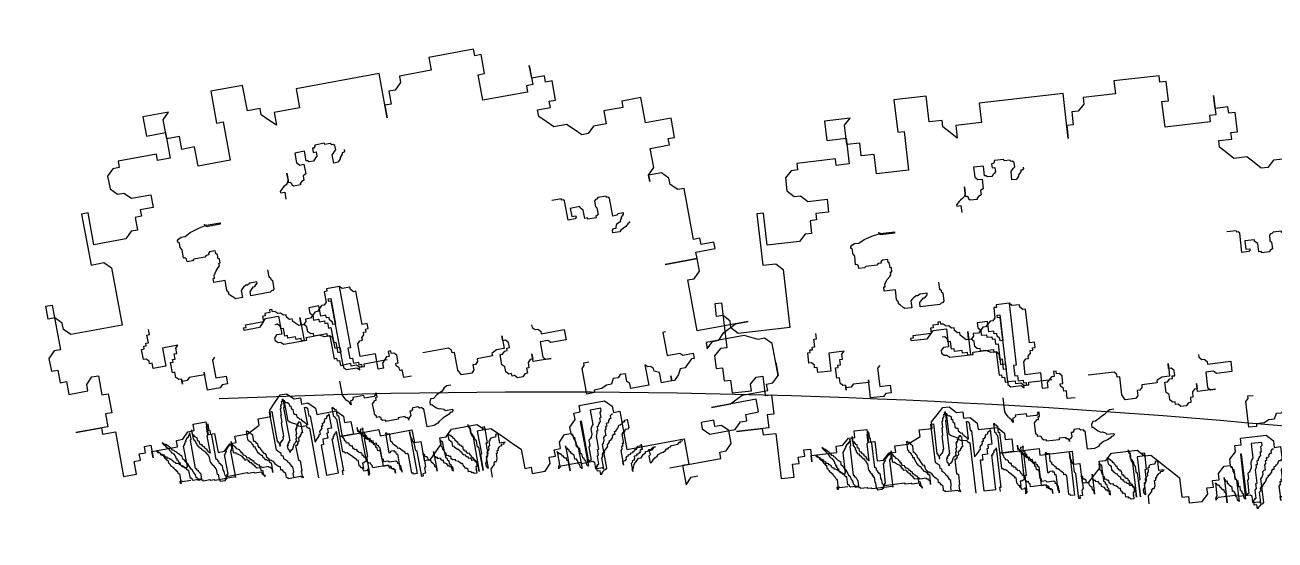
# Model space of a CAD drawing. Extents: x 343299501 to 344531018, y 671200678 to 672446893.
# Drawn here: x 344099536 to 344100964, y 672006897 to 672007485 of the extents above; entities that cross this region are included whole.
import ezdxf

# ---------------------------------------------------------------- set-up
doc = ezdxf.new("R2010")
doc.units = 0
doc.header["$LTSCALE"] = 10
doc.header["$MEASUREMENT"] = 0
doc.linetypes.add('CONTINOUS', pattern=[0])
doc.layers.add('PUB_DIM', color=3, linetype='Continuous')
doc.layers.add('TX-图例', color=7, linetype='Continuous')

# ---------------------------------------------------------------- blocks, each defined once
blk = doc.blocks.new('009')
at = {"layer": 'PUB_DIM', "color": 251}
for points in [[(593654.86, 317759.18), (593615.52, 317762.88), (593615.99, 317767.8), (593611.07, 317768.26), (593606.62, 317773.64), (593607.54, 317783.47), (593612.92, 317787.93), (593617.84, 317787.46), (593618.3, 317792.38), (593628.14, 317791.45), (593627.68, 317786.54), (593622.29, 317782.08), (593602.62, 317783.94), (593598.17, 317789.32), (593593.25, 317789.78), (593593.71, 317794.7), (593583.88, 317795.62), (593584.81, 317805.45), (593619.23, 317802.21), (593604.48, 317803.6), (593595.1, 317809.44), (593575.43, 317811.3), (593575.9, 317816.21), (593570.98, 317816.68), (593566.53, 317822.05), (593567.45, 317831.89), (593566.53, 317822.05), (593568.84, 317846.63), (593574.22, 317851.08), (593579.14, 317850.62), (593589.44, 317854.61), (593618.94, 317851.83), (593618.48, 317846.91), (593614.03, 317852.29), (593609.11, 317852.76), (593604.66, 317858.13), (593595.28, 317863.98), (593585.45, 317864.9), (593624.79, 317861.2), (593628.5, 317900.52), (593623.58, 317900.98), (593619.12, 317906.36), (593620.05, 317916.19), (593644.64, 317913.88), (593620.05, 317916.19), (593620.51, 317921.11), (593605.76, 317922.5), (593606.22, 317927.42), (593616.06, 317926.49), (593616.52, 317931.4), (593621.44, 317930.94), (593625.15, 317970.27), (593630.06, 317969.8), (593635.44, 317974.25), (593635.91, 317979.17), (593641.29, 317983.62), (593651.12, 317982.7), (593650.66, 317977.78), (593651.12, 317982.7), (593646.67, 317988.07), (593648.06, 318002.82), (593633.31, 318004.21), (593633.77, 318009.13), (593628.85, 318009.59), (593630.24, 318024.34), (593649.91, 318022.48), (593651.77, 318042.15), (593666.52, 318040.75), (593666.06, 318035.84), (593680.81, 318034.45), (593679.88, 318024.62), (593689.72, 318023.69), (593694.17, 318018.31), (593699.09, 318017.85), (593704.47, 318022.3), (593709.85, 318026.75), (593719.69, 318025.83), (593725.07, 318030.28), (593730.45, 318034.73), (593730.91, 318039.64), (593721.08, 318040.57), (593721.54, 318045.49), (593716.62, 318045.95), (593718.01, 318060.7), (593722.93, 318060.23), (593723.39, 318065.15), (593733.23, 318064.22), (593734.16, 318074.05), (593732.77, 318059.31), (593737.68, 318058.84), (593737.22, 318053.93), (593771.64, 318050.68), (593773.5, 318070.35), (593768.58, 318070.81), (593769.97, 318085.56), (593774.89, 318085.09), (593775.35, 318090.01), (593809.77, 318086.76), (593808.85, 318076.93), (593833.43, 318074.62), (593832.97, 318069.7), (593837.43, 318064.32), (593842.34, 318063.86), (593841.42, 318054.03), (593846.34, 318053.56), (593845.41, 318043.73), (593848.65, 318078.14), (593912.58, 318072.12), (593911.19, 318057.37), (593930.86, 318055.51), (593929.94, 318045.68), (593935.32, 318050.14), (593940.7, 318054.59), (593941.16, 318059.5), (593951, 318058.58), (593952.85, 318078.24), (593977.44, 318075.92), (593975.12, 318051.34), (593970.2, 318051.81), (593967.42, 318022.31), (593992.01, 318020), (593993.4, 318034.74), (594003.24, 318033.82), (594004.16, 318043.65), (594014, 318042.72), (594015.39, 318057.47), (594010.94, 318062.85), (594030.61, 318060.99), (594029.22, 318046.25), (594014.46, 318047.64), (594012.61, 318027.97), (594022.44, 318027.05), (594022.91, 318031.96), (594052.41, 318029.18), (594051.95, 318024.27), (594056.87, 318023.8), (594061.32, 318018.42), (594060.4, 318008.59), (594055.02, 318004.14), (594050.1, 318004.6), (594044.72, 318000.15), (594029.96, 318001.54), (594029.04, 317991.71), (594038.87, 317990.78), (594038.41, 317985.87), (594043.33, 317985.4), (594042.4, 317975.57), (594047.32, 317975.11), (594051.77, 317969.73), (594076.36, 317967.41), (594078.68, 317991.99), (594083.59, 317991.53), (594079.89, 317952.2), (594070.05, 317953.13), (594064.67, 317948.68), (594060.5, 317904.44), (594099.84, 317900.73), (594105.23, 317905.18), (594105.69, 317910.1), (594111.07, 317914.55), (594115.99, 317914.09), (594116.91, 317923.92), (594112, 317924.38), (594108.75, 317889.97), (594113.67, 317889.51), (594118.13, 317884.13), (594117.2, 317874.3), (594112.28, 317874.76), (594111.35, 317864.93), (594106.44, 317865.4), (594105.51, 317855.56), (594090.76, 317856.95), (594091.22, 317861.87), (594086.77, 317867.25), (594081.85, 317867.71), (594080.46, 317852.97), (594075.54, 317853.43), (594074.15, 317838.68), (594079.07, 317838.22), (594078.14, 317828.39), (594102.73, 317826.07), (594083.06, 317827.92), (594082.6, 317823.01), (594072.76, 317823.94), (594069.52, 317789.53), (594059.68, 317790.45), (594060.61, 317800.29), (594055.69, 317800.75), (594056.16, 317805.66), (594051.24, 317806.13), (594051.7, 317811.04), (594046.78, 317811.51), (594045.86, 317801.68), (594046.32, 317806.59), (594026.65, 317808.44), (594027.11, 317813.36), (594022.19, 317813.82), (594017.74, 317819.2), (594012.82, 317819.67), (594013.29, 317824.58), (594003.45, 317825.51), (594002.52, 317815.68), (593997.61, 317816.14), (593996.22, 317801.39), (593991.3, 317801.86), (593986.85, 317807.24), (593981.93, 317807.7), (593982.39, 317812.62), (593972.55, 317813.54), (593963.18, 317819.39), (593963.65, 317824.3), (593953.81, 317825.23), (593954.27, 317830.14), (593949.82, 317835.52), (593945.37, 317840.9), (593940.45, 317841.36), (593935.07, 317836.91), (593930.15, 317837.38), (593929.69, 317832.46), (593924.77, 317832.92), (593919.39, 317828.47), (593918.92, 317823.56), (593904.17, 317824.95), (593898.79, 317820.49), (593898.33, 317815.58), (593893.41, 317816.04), (593892.48, 317806.21), (593902.32, 317805.29), (593872.81, 317808.07), (593872.35, 317803.15), (593847.76, 317805.47), (593846.83, 317795.64), (593841.92, 317796.1), (593840.53, 317781.35), (593835.61, 317781.82), (593831.15, 317787.2), (593826.7, 317792.57), (593827.16, 317797.49), (593822.24, 317797.95), (593817.79, 317803.33), (593798.12, 317805.19), (593792.74, 317800.73), (593787.82, 317801.2), (593782.44, 317796.75), (593777.06, 317792.29), (593771.68, 317787.84), (593766.3, 317783.39), (593764.91, 317768.64), (593759.99, 317769.11), (593759.53, 317764.19), (593749.69, 317765.12), (593745.24, 317770.5), (593745.7, 317775.41), (593740.78, 317775.88), (593741.24, 317780.79), (593736.33, 317781.25), (593736.79, 317786.17), (593732.34, 317791.55), (593727.42, 317792.01), (593727.88, 317796.93), (593723.43, 317802.31), (593723.89, 317807.22), (593718.97, 317807.69), (593719.44, 317812.6), (593699.77, 317814.46), (593694.39, 317810), (593693.92, 317805.09), (593689, 317805.55), (593686.22, 317776.06), (593641.97, 317780.23), (593640.11, 317760.57), (593645.03, 317760.1), (593643.64, 317745.36), (593639.19, 317750.74), (593634.27, 317751.2)], [(593880.14, 318022.64), (593880.04, 318021.57), (593881, 318020.4), (593882.07, 318020.3), (593881.97, 318019.23), (593882.94, 318018.06), (593883.91, 318016.89), (593883.81, 318015.82), (593884.78, 318014.65), (593885.75, 318013.48), (593888.95, 318013.18), (593889.56, 318019.59), (593888.59, 318020.76), (593887.62, 318021.93), (593886.65, 318023.1), (593886.95, 318026.31), (593888.13, 318027.28), (593889.19, 318027.18), (593890.36, 318028.14), (593894.64, 318027.74), (593894.74, 318028.81), (593902.23, 318028.1), (593902.13, 318027.04), (593903.1, 318025.87), (593904.17, 318025.77), (593903.86, 318022.56), (593901.72, 318022.76), (593901.42, 318019.55), (593902.39, 318018.38), (593903.36, 318017.22), (593904.33, 318016.05), (593907.54, 318015.74), (593908.7, 318016.71), (593909.77, 318016.61), (593910.48, 318024.09), (593917.96, 318023.39), (593917.26, 318015.91), (593916.09, 318014.94), (593914.92, 318013.97), (593911.71, 318014.27), (593911.01, 318006.79), (593913.04, 318005.52), (593912.74, 318002.31), (593914.78, 318001.04), (593915.75, 317999.87), (593915.65, 317998.8), (593920.99, 317998.3), (593922.16, 317999.27), (593922.27, 318000.34), (593923.43, 318001.3), (593924.5, 318001.2), (593925.21, 318008.69), (593924.71, 318003.34), (593925.57, 318001.1), (593926.54, 317999.93), (593928.58, 317998.66), (593929.55, 317997.49), (593931.49, 317995.15), (593931.39, 317994.08), (593928.18, 317994.39), (593927.67, 317989.04)], [(593946.46, 317936.59), (593945.96, 317931.25), (593944.79, 317930.28), (593944.69, 317929.21), (593943.52, 317928.24), (593942.92, 317921.83), (593943.88, 317920.66), (593944.95, 317920.56), (593945.92, 317919.39), (593960.89, 317917.98), (593961.19, 317921.18), (593960.22, 317922.35), (593959.26, 317923.52), (593958.29, 317924.69), (593957.22, 317924.79), (593956.25, 317925.96), (593955.28, 317927.13), (593955.38, 317928.2), (593960.73, 317927.7), (593962.77, 317926.43), (593963.84, 317926.33), (593965.87, 317925.06), (593966.84, 317923.89), (593967.81, 317922.72), (593967.31, 317917.37), (593972.65, 317916.87), (593973.82, 317917.84), (593976.16, 317919.77), (593977.33, 317920.74), (593977.43, 317921.81), (593978.71, 317923.85), (593979.41, 317931.33), (593987.96, 317930.52), (593988.27, 317933.73), (593987.2, 317933.83), (593987.4, 317935.97), (593985.56, 317939.38), (593983.62, 317941.72), (593982.66, 317942.89), (593982.86, 317945.02), (593981.79, 317945.12), (593982.09, 317948.33), (593983.16, 317948.23), (593983.46, 317951.44), (593984.63, 317952.4), (593984.83, 317954.54), (593989.11, 317954.14), (593990.08, 317952.97), (593989.98, 317951.9), (593992.12, 317951.7), (593993.09, 317950.53), (594001.64, 317949.72), (594002.61, 317948.55), (594006.89, 317948.15), (594007.09, 317950.29), (594008.26, 317951.26), (594009.33, 317951.15), (594009.93, 317957.57), (594011.2, 317959.6), (594011.5, 317962.81), (594012.67, 317963.78), (594012.78, 317964.85), (594011.81, 317966.02), (594009.77, 317967.29), (594006.56, 317967.59), (594002.48, 317970.13), (593995.2, 317972.97), (593989.96, 317974.55), (593979.26, 317975.55), (593979.16, 317974.49), (593989.85, 317973.48), (593989.96, 317974.55), (593991.03, 317974.45), (593991.13, 317975.51)], [(593668.95, 317948.86), (593668.86, 317947.8), (593669.91, 317947.7), (593670.86, 317946.55), (593671.82, 317945.4), (593673.83, 317944.15), (593675.84, 317942.89), (593676.79, 317941.74), (593682.06, 317941.25), (593682.26, 317943.35), (593681.3, 317944.5), (593679.2, 317944.7), (593679.29, 317945.76), (593678.44, 317947.96), (593676.43, 317949.21), (593675.38, 317949.31), (593675.48, 317950.37), (593674.52, 317951.52), (593674.62, 317952.57), (593673.67, 317953.73), (593672.71, 317954.88), (593672.81, 317955.93), (593677.03, 317955.53), (593677.98, 317954.38), (593681.14, 317954.08), (593682.43, 317967.78), (593683.58, 317968.73), (593684.64, 317968.63), (593684.74, 317969.69), (593691.06, 317969.09), (593692.02, 317967.94), (593693.07, 317967.84), (593694.02, 317966.69), (593693.63, 317962.47), (593692.47, 317961.52), (593691.98, 317956.25), (593693.99, 317955), (593693.89, 317953.95), (593700.21, 317953.35), (593700.31, 317954.4), (593702.42, 317954.2), (593703.01, 317960.52), (593704.16, 317961.48), (593705.32, 317962.43), (593705.42, 317963.49), (593712.79, 317962.79), (593712.2, 317956.47), (593709.04, 317956.77), (593708.94, 317955.72), (593709.89, 317954.56), (593715.16, 317954.07), (593716.55, 317968.81), (593717.7, 317969.77), (593718.76, 317969.67), (593718.86, 317970.72), (593726.23, 317970.03)], [(593844.58, 317846.21), (593850.49, 317845.65), (593851.05, 317851.57), (593853.03, 317851.38), (593853.21, 317853.35), (593855.37, 317855.14), (593855.56, 317857.11), (593853.58, 317857.3), (593854.14, 317863.22), (593856.3, 317865), (593858.27, 317864.82), (593858.46, 317866.79), (593860.43, 317866.6), (593860.06, 317862.66), (593862.03, 317862.47), (593865.61, 317858.16), (593865.24, 317854.21), (593869.18, 317853.84), (593870.3, 317865.67), (593882.14, 317864.56), (593883.07, 317874.42), (593881.28, 317876.58), (593879.3, 317876.76), (593879.49, 317878.74), (593877.7, 317880.89), (593877.89, 317882.87), (593875.92, 317883.05), (593876.1, 317885.02), (593874.13, 317885.21), (593874.5, 317889.15), (593878.45, 317888.78), (593880.86, 317914.42), (593882.84, 317914.24), (593885, 317916.02), (593885.18, 317917.99), (593891.1, 317917.44), (593893.26, 317919.22), (593903.13, 317918.29), (593902.94, 317916.32), (593904.91, 317916.14), (593904.17, 317908.25), (593905.96, 317906.09), (593907.93, 317905.9), (593909.72, 317903.74), (593911.5, 317901.59), (593913.48, 317901.4), (593915.27, 317899.24), (593917.05, 317897.08), (593921, 317896.71), (593920.81, 317894.74), (593922.6, 317892.58), (593926.55, 317892.21), (593930.86, 317895.78), (593931.05, 317897.75), (593933.02, 317897.57), (593935.18, 317899.35), (593935.37, 317901.33), (593937.34, 317901.14), (593939.5, 317902.93), (593941.47, 317902.74), (593943.63, 317904.53), (593945.61, 317904.34), (593945.79, 317906.31), (593947.76, 317906.13), (593947.58, 317904.16), (593951.52, 317903.78), (593951.34, 317901.81), (593953.31, 317901.62), (593952.94, 317897.68), (593954.73, 317895.52), (593956.51, 317893.36), (593968.35, 317892.25), (593968.54, 317894.22), (593966.57, 317894.41), (593966.75, 317896.38), (593952.94, 317897.68), (593951.15, 317899.84), (593941.29, 317900.77), (593939.99, 317886.96), (593943.93, 317886.59), (593945.72, 317884.43), (593945.53, 317882.46), (593943.37, 317880.67), (593941.4, 317880.86), (593939.24, 317879.07), (593921.49, 317880.75), (593921.67, 317882.72), (593905.89, 317884.21), (593905.7, 317882.23), (593903.73, 317882.42), (593902.05, 317864.67), (593900.08, 317864.86), (593899.89, 317862.88), (593897.92, 317863.07), (593897.55, 317859.12), (593895.58, 317859.31), (593895.39, 317857.34), (593893.23, 317855.55), (593885.34, 317856.3), (593883.18, 317854.51), (593883.37, 317856.48), (593879.42, 317856.85), (593879.6, 317858.83), (593861.85, 317860.5)], [(593893.26, 317919.22), (593888.8, 317871.89), (593890.77, 317871.7), (593890.03, 317863.81), (593888.06, 317864), (593887.68, 317860.05), (593883.74, 317860.43), (593883.55, 317858.45), (593881.58, 317858.64), (593881.39, 317856.67), (593883.37, 317856.48), (593885.52, 317858.27), (593889.47, 317857.9), (593889.66, 317859.87), (593895.58, 317859.31), (593900.22, 317908.62), (593902.2, 317908.43), (593902.38, 317910.4), (593900.41, 317910.59), (593898.55, 317890.87), (593900.52, 317890.68), (593900.71, 317892.65), (593902.87, 317894.44), (593903.05, 317896.41), (593905.03, 317896.23), (593905.21, 317898.2), (593909.16, 317897.83), (593909.9, 317905.72), (593917.8, 317904.97), (593917.42, 317901.03), (593915.27, 317899.24), (593914.89, 317895.3), (593910.95, 317895.67), (593910.76, 317893.7), (593906.81, 317894.07), (593906.63, 317892.1), (593904.66, 317892.28), (593904.28, 317888.34), (593902.31, 317888.52), (593900.82, 317872.75), (593896.88, 317873.12), (593896.51, 317869.17), (593898.48, 317868.99), (593899.22, 317876.88), (593901.2, 317876.69), (593901.57, 317880.63), (593903.73, 317882.42), (593907.67, 317882.05), (593911.81, 317883.65), (593915.75, 317883.28), (593915.94, 317885.25), (593917.91, 317885.06), (593920.07, 317886.85), (593920.44, 317890.79), (593922.6, 317892.58), (593924.57, 317892.39), (593925.13, 317898.31), (593923.46, 317880.56), (593925.43, 317880.38), (593925.62, 317882.35), (593929.56, 317881.97), (593929.75, 317883.95), (593935.67, 317883.39), (593935.86, 317885.36), (593937.83, 317885.18), (593938.39, 317891.09), (593940.36, 317890.91), (593940.55, 317892.88), (593942.7, 317894.67), (593944.68, 317894.48)], [(593992.52, 317874.05), (593994.31, 317871.89), (593993, 317858.09), (593985.11, 317858.83), (593984.55, 317852.91), (593988.5, 317852.54), (593990.29, 317850.38), (594000.15, 317849.45), (594001.45, 317863.26), (594001.27, 317861.29), (594013.11, 317860.17), (594014.89, 317858.01), (594018.84, 317857.64), (594019.03, 317859.62), (594018.65, 317855.67), (594019.03, 317859.62), (594021, 317859.43), (594023.16, 317861.22), (594023.53, 317865.16), (594025.5, 317864.97), (594026.25, 317872.86), (594024.27, 317873.05), (594024.46, 317875.02), (594022.49, 317875.21), (594022.86, 317879.15), (594020.89, 317879.34), (594021.26, 317883.28), (594019.47, 317885.44), (594031.31, 317884.32), (594030.01, 317870.52), (594039.87, 317869.59), (594040.25, 317873.53), (594042.22, 317873.35), (594042.4, 317875.32), (594044.56, 317877.11), (594046.54, 317876.92), (594047.28, 317884.81), (594045.31, 317885), (594045.49, 317886.97), (594043.52, 317887.15), (594043.71, 317889.13), (594041.73, 317889.31), (594042.29, 317895.23), (594040.32, 317895.42), (594040.69, 317899.36)], [(593749.94, 317877.02), (593749.75, 317875.04), (593747.59, 317873.26), (593745.62, 317873.44), (593743.46, 317871.66), (593743.27, 317869.69), (593725.51, 317871.36), (593724.77, 317863.47), (593736.61, 317862.35), (593738.77, 317864.14), (593744.69, 317863.58), (593743.57, 317851.75), (593741.41, 317849.96), (593737.47, 317850.33), (593751.28, 317849.03), (593751.84, 317854.95), (593751.46, 317851), (593753.44, 317850.82), (593755.23, 317848.66), (593754.85, 317844.72), (593756.83, 317844.53), (593756.45, 317840.59), (593758.43, 317840.4), (593760.22, 317838.24), (593764.16, 317837.87), (593766.32, 317839.66), (593768.29, 317839.47), (593768.48, 317841.44), (593770.45, 317841.26), (593772.61, 317843.04), (593772.98, 317846.99), (593775.14, 317848.77), (593775.89, 317856.66), (593773.91, 317856.85), (593772.13, 317859.01), (593770.15, 317859.19), (593770.34, 317861.16), (593768.37, 317861.35), (593768.74, 317865.3), (593770.9, 317867.08), (593772.87, 317866.9), (593773.24, 317870.84), (593772.31, 317860.98), (593778.23, 317860.42), (593781.99, 317858.08), (593781.81, 317856.1), (593793.65, 317854.99), (593793.46, 317853.02), (593795.25, 317850.86), (593797.22, 317850.67), (593796.85, 317846.73), (593798.64, 317844.57), (593806.53, 317843.83), (593808.87, 317847.58), (593810.17, 317861.39), (593812.15, 317861.2), (593812.33, 317863.18), (593814.49, 317864.96), (593834.22, 317863.1)], [(593649.05, 317862.65), (593651.02, 317862.46), (593649.35, 317844.71), (593639.48, 317845.64), (593637.32, 317843.85), (593629.43, 317844.6), (593629.06, 317840.65), (593631.03, 317840.47), (593634.61, 317836.15), (593636.39, 317833.99), (593640.34, 317833.62), (593641.94, 317829.49), (593645.52, 317825.17), (593647.49, 317824.99), (593647.86, 317828.93), (593647.49, 317824.99), (593655.38, 317824.24), (593656.13, 317832.13), (593660.26, 317833.73), (593660.44, 317835.71), (593662.6, 317837.49), (593664.58, 317837.31), (593666.73, 317839.09), (593665.25, 317823.31), (593679.06, 317822.01), (593679.43, 317825.96), (593681.59, 317827.74), (593682.15, 317833.66), (593686.09, 317833.29), (593687.88, 317831.13), (593691.83, 317830.76), (593693.43, 317826.63), (593697.38, 317826.26), (593701.14, 317823.91), (593707.06, 317823.35), (593706.87, 317821.38), (593712.79, 317820.82), (593714.65, 317840.55), (593712.86, 317842.7), (593713.05, 317844.68), (593709.1, 317845.05)], [(593815.16, 317836.82), (593818.36, 317836.52), (593820.4, 317835.25), (593822.34, 317832.91), (593824.38, 317831.64), (593826.42, 317830.37), (593829.42, 317827.93), (593831.56, 317827.73), (593832.43, 317825.49), (593832.23, 317823.35), (593831.16, 317823.45), (593829.99, 317822.48), (593828.82, 317821.51), (593827.65, 317820.55), (593825.41, 317819.68), (593824.34, 317819.78), (593822.1, 317818.91), (593820.93, 317817.94), (593815.58, 317818.45), (593815.48, 317817.38), (593816.45, 317816.21), (593817.52, 317816.11), (593818.49, 317814.94), (593820.53, 317813.67), (593823.63, 317812.3), (593826.64, 317809.86), (593827.61, 317808.69), (593830.72, 317807.32), (593836.06, 317806.81), (593837.37, 317820.71), (593838.44, 317820.61), (593838.54, 317821.68), (593840.68, 317821.47), (593841.85, 317822.44), (593846.13, 317822.04), (593846.03, 317820.97), (593847, 317819.8), (593848.07, 317819.7), (593847.76, 317816.49), (593848.73, 317815.32), (593849.7, 317814.15), (593849.6, 317813.09), (593849.7, 317814.15), (593850.87, 317815.12), (593851.94, 317815.02), (593852.04, 317816.09), (593857.39, 317815.59), (593857.29, 317814.52), (593866.91, 317813.61), (593867.01, 317814.68), (593869.15, 317814.48), (593870.32, 317815.45), (593870.42, 317816.52), (593871.59, 317817.48), (593873.73, 317817.28), (593873.83, 317818.35), (593875, 317819.32), (593875.8, 317827.87), (593874.84, 317829.04), (593873.87, 317830.21), (593872.8, 317830.31), (593873, 317832.45), (593871.93, 317832.55), (593872.23, 317835.75), (593873.3, 317835.65), (593873.2, 317834.58), (593874.17, 317833.41), (593881.65, 317832.71), (593881.86, 317834.85), (593890.41, 317834.04), (593890.31, 317832.97), (593891.28, 317831.8), (593892.35, 317831.7), (593892.05, 317828.5), (593893.32, 317830.53), (593894.49, 317831.5), (593895.66, 317832.47), (593896.93, 317834.51), (593898.2, 317836.54), (593899.21, 317847.23)], [(593921.52, 317775.29), (593925.14, 317813.72), (593926.15, 317813.62), (593927.26, 317814.54), (593927.35, 317815.55), (593931.4, 317815.17), (593933.52, 317815.99), (593933.62, 317817), (593937.85, 317818.64), (593939.97, 317819.46), (593941.08, 317820.38), (593942.6, 317836.56), (593942.51, 317835.54), (593941.4, 317834.63), (593940.39, 317834.72), (593939.28, 317833.81), (593939.09, 317831.79), (593938.08, 317831.88), (593937.89, 317829.86), (593936.78, 317828.94), (593936.5, 317825.91), (593935.39, 317824.99), (593934.38, 317825.09), (593934.19, 317823.07), (593933.08, 317822.15), (593931.97, 317821.23), (593930.96, 317821.33), (593930.87, 317820.32), (593929.76, 317819.4), (593928.65, 317818.49), (593927.54, 317817.57), (593927.45, 317816.56), (593926.44, 317816.65), (593927.68, 317829.8), (593926.67, 317829.9), (593925.56, 317828.98), (593924.99, 317822.91), (593923.97, 317823.01), (593922.07, 317802.78), (593921.15, 317803.89), (593920.24, 317804.99), (593919.32, 317806.1), (593918.4, 317807.21), (593918.5, 317808.22), (593917.49, 317808.32), (593917.68, 317810.34), (593916.76, 317811.44), (593915.84, 317812.55), (593916.03, 317814.57), (593915.02, 317814.67), (593915.21, 317816.69), (593914.2, 317816.79), (593913.28, 317817.89), (593913.38, 317818.91), (593912.46, 317820.01), (593911.45, 317820.11), (593911.55, 317821.12), (593910.63, 317822.22), (593909.62, 317822.32), (593909.71, 317823.33), (593908.67, 317812.21), (593911.7, 317811.92), (593911.42, 317808.89), (593912.43, 317808.79), (593912.05, 317804.75), (593916.09, 317804.37), (593915.71, 317800.32), (593917.74, 317800.13), (593915.54, 317776.87), (593906.44, 317777.73), (593908.92, 317804.02), (593907.9, 317804.12), (593908, 317805.13), (593907.08, 317806.23), (593907.18, 317807.25), (593906.17, 317807.34), (593906.26, 317808.35), (593905.25, 317808.45), (593905.35, 317809.46), (593902.49, 317779.12), (593903.5, 317779.02), (593903.21, 317775.99)], [(593940.46, 317777.77), (593940.69, 317780.26), (593940.18, 317781.56), (593940.54, 317785.3), (593941.22, 317785.87), (593941.96, 317787.05), (593942.7, 317788.24), (593944.07, 317789.37), (593944.12, 317789.99), (593945.49, 317791.12), (593946.17, 317791.69), (593946.85, 317792.25), (593947.03, 317794.12), (593948.33, 317794.63), (593948.51, 317796.5), (593949.19, 317797.06), (593949.87, 317797.62), (593950.56, 317798.19), (593951.24, 317798.75), (593951.92, 317799.32), (593954.68, 317828.6), (593952.81, 317828.78), (593950.64, 317805.73), (593950.01, 317805.78), (593949.9, 317804.54), (593949.27, 317804.6), (593949.04, 317802.1), (593948.42, 317802.16), (593948.59, 317804.03), (593948.03, 317804.71), (593947.46, 317805.4), (593946.9, 317806.08), (593946.27, 317806.14), (593946.33, 317806.76), (593945.77, 317807.44), (593945.89, 317808.69), (593945.32, 317809.37), (593946.26, 317819.34), (593945.7, 317820.02), (593946.22, 317825.63), (593945.6, 317825.69), (593946.01, 317830.05), (593945.45, 317830.73), (593945.62, 317832.6), (593945.06, 317833.28), (593945.12, 317833.91), (593944.49, 317833.97), (593944.67, 317835.83), (593944.05, 317835.89), (593944.16, 317837.14), (593943.54, 317837.2), (593943.6, 317837.82), (593943.01, 317831.59), (593943.58, 317830.91), (593941.17, 317805.36), (593941.79, 317805.3), (593941.68, 317804.06), (593942.3, 317804), (593942.86, 317803.31), (593942.75, 317802.07), (593943.37, 317802.01), (593943.13, 317799.52), (593942.45, 317798.95), (593942.34, 317797.71), (593941.71, 317797.76), (593941.59, 317796.52), (593941.65, 317797.14), (593941.09, 317797.82), (593940.52, 317798.51), (593939.34, 317799.25), (593938.83, 317800.55), (593938.32, 317801.86), (593937.82, 317803.16), (593936.63, 317803.9), (593936.06, 317804.58), (593936.24, 317806.45), (593935.68, 317807.14), (593935.91, 317809.63), (593935.35, 317810.31), (593935.7, 317814.05), (593935.08, 317814.11), (593935.14, 317814.73), (593934.57, 317815.41), (593934.69, 317816.66), (593934.06, 317816.72), (593934.12, 317817.34), (593933.56, 317818.02), (593933.62, 317818.65), (593932.99, 317818.7), (593933.05, 317819.33), (593932.43, 317819.39), (593932.37, 317818.76), (593931.69, 317818.2), (593930.98, 317810.72), (593931.61, 317810.66), (593932.17, 317809.98), (593932.11, 317809.36), (593932.74, 317809.3), (593932.68, 317808.68), (593933.24, 317807.99), (593933.81, 317807.31), (593934.43, 317807.25), (593934.2, 317804.76), (593934.76, 317804.08), (593935.38, 317804.02), (593935.27, 317802.77), (593935.83, 317802.09), (593935.77, 317801.47), (593937.02, 317801.35), (593935.96, 317790.13), (593935.34, 317790.19), (593934.66, 317789.63), (593933.95, 317782.15), (593934.52, 317781.47), (593934.16, 317777.73), (593933.54, 317777.79), (593933.42, 317776.54), (593934.1, 317777.11), (593934.73, 317777.05), (593935.41, 317777.61), (593944.76, 317776.73), (593944.82, 317777.36), (593945.44, 317777.3), (593946.12, 317777.86), (593946.42, 317780.98), (593947.1, 317781.54), (593947.78, 317782.1), (593948.52, 317783.29), (593949.21, 317783.86), (593949.83, 317783.8), (593950.06, 317786.29), (593951.37, 317786.8), (593952.73, 317787.93), (593953.42, 317788.49), (593954.16, 317789.68), (593954.9, 317790.86), (593956.2, 317791.37), (593956.89, 317791.93), (593957.51, 317791.88), (593958.25, 317793.06), (593958.93, 317793.63), (593959.61, 317794.19), (593959.79, 317796.06), (593960.53, 317797.25), (593961.15, 317797.19), (593961.89, 317798.38), (593962.64, 317799.56), (593963.38, 317800.75), (593964.12, 317801.94), (593964.8, 317802.5), (593965.54, 317803.69), (593965.66, 317804.94), (593966.34, 317805.5), (593967.08, 317806.69), (593967.76, 317807.25), (593968.39, 317807.2), (593968.86, 317812.18), (593969.54, 317812.75), (593970.22, 317813.31), (593970.28, 317813.93), (593970.96, 317814.5), (593971.58, 317814.44), (593971.64, 317815.06), (593972.27, 317815), (593972.95, 317815.57), (593973.57, 317815.51), (593972.99, 317809.28), (593972.3, 317808.71), (593972.24, 317808.09), (593971.56, 317807.52), (593970.94, 317807.58), (593970.88, 317806.96), (593970.2, 317806.4), (593970.14, 317805.77), (593969.46, 317805.21), (593969.28, 317803.34), (593968.03, 317803.46), (593967.92, 317802.21), (593967.18, 317801.02), (593967.12, 317800.4), (593966.44, 317799.84), (593966.32, 317798.59), (593965.7, 317798.65), (593965.64, 317798.03), (593964.95, 317797.46), (593964.27, 317796.9), (593963.59, 317796.33), (593962.97, 317796.39), (593962.85, 317795.14), (593962.17, 317794.58), (593961.48, 317794.02), (593961.42, 317793.39), (593960.74, 317792.83), (593960.12, 317792.89), (593959.44, 317792.32), (593958.76, 317791.76), (593958.13, 317791.82), (593958.01, 317790.57), (593957.39, 317790.63), (593957.33, 317790.01), (593956.71, 317790.07), (593956, 317782.59), (593956.3, 317785.7), (593956.92, 317785.64), (593957.6, 317786.21), (593957.66, 317786.83), (593958.91, 317786.71), (593958.97, 317787.34), (593963.96, 317786.87), (593964.01, 317787.49), (593965.26, 317787.37), (593965.32, 317788), (593966.06, 317789.18), (593966.68, 317789.13), (593967.37, 317789.69), (593968.05, 317790.25), (593968.73, 317790.82), (593969.35, 317790.76), (593969.47, 317792.01), (593970.15, 317792.57), (593970.78, 317792.51), (593970.83, 317793.13), (593971.52, 317793.7), (593972.14, 317793.64), (593972.2, 317794.26), (593972.88, 317794.83), (593973.56, 317795.39), (593974.81, 317795.27), (593974.87, 317795.9), (593975.61, 317797.09), (593976.92, 317797.59), (593977.66, 317798.78), (593977.71, 317799.4), (593978.34, 317799.34), (593979.08, 317800.53), (593979.76, 317801.09), (593979.82, 317801.72), (593980.5, 317802.28), (593981.81, 317802.79), (593982.55, 317803.98), (593983.23, 317804.54), (593983.97, 317805.73), (593984.59, 317805.67), (593984.71, 317806.91), (593985.39, 317807.48), (593985.51, 317808.72), (593984.75, 317800.62), (593984.07, 317800.06), (593982.82, 317800.18), (593982.76, 317799.55), (593981.46, 317799.05), (593980.77, 317798.48), (593979.47, 317797.98), (593978.79, 317797.41), (593978.73, 317796.79), (593978.1, 317796.85), (593978.05, 317796.23), (593977.3, 317795.04), (593976.68, 317795.1), (593976.56, 317793.85), (593974.69, 317794.03), (593974.01, 317793.46), (593973.95, 317792.84), (593973.33, 317792.9), (593973.27, 317792.28), (593972.59, 317791.71), (593971.96, 317791.77), (593971.91, 317791.15), (593971.28, 317791.21), (593971.22, 317790.58), (593970.54, 317790.02), (593969.86, 317789.45), (593969.8, 317788.83), (593969.18, 317788.89), (593969.12, 317788.27), (593968.44, 317787.7), (593968.38, 317787.08), (593965.88, 317787.31), (593965.2, 317786.75), (593965.03, 317784.88), (593964.4, 317784.94), (593963.72, 317784.37), (593963.49, 317781.88), (593962.8, 317781.32), (593962.68, 317780.07), (593962.06, 317780.13), (593962.12, 317780.75), (593962.74, 317780.69), (593963.43, 317781.26), (593963.49, 317781.88), (593964.11, 317781.82), (593964.23, 317783.07), (593964.91, 317783.63), (593969.9, 317783.16), (593970.58, 317783.73), (593974.94, 317783.32), (593975.62, 317783.88), (593991.21, 317782.41), (593991.27, 317783.04), (593991.89, 317782.98), (593992.57, 317783.54), (593992.87, 317786.66), (593993.61, 317787.85), (593993.9, 317790.96), (593994.58, 317791.53), (593995.32, 317792.71), (593995.95, 317792.65), (593996.06, 317793.9), (593996.75, 317794.46), (593996.86, 317795.71), (593997.55, 317796.27), (593998.17, 317796.22), (593999.93, 317814.91), (594000.61, 317815.47), (594000.91, 317818.59), (594001.53, 317818.53), (594002, 317823.52), (594002.62, 317823.46), (594002.56, 317822.83), (594003.19, 317822.78), (594003.13, 317822.15), (594003.69, 317821.47), (594003.11, 317815.24), (594003.67, 317814.56), (594002.44, 317801.47), (594003.12, 317802.04), (594003.8, 317802.6), (594003.86, 317803.22), (594004.6, 317804.41), (594005.28, 317804.98), (594005.97, 317805.54), (594006.02, 317806.16), (594006.71, 317806.73), (594007.33, 317806.67), (594007.39, 317807.29), (594008.13, 317808.48), (594008.75, 317808.42), (594009.44, 317808.99), (594009.61, 317810.85), (594010.29, 317811.42), (594010.92, 317811.36), (594011.15, 317813.85), (594012.46, 317814.36), (594012.52, 317814.98), (594013.14, 317814.92), (594013.26, 317816.17), (594013.88, 317816.11), (594014.56, 317816.67), (594014.92, 317820.41), (594014.27, 317813.56), (594013.53, 317812.37), (594012.85, 317811.81), (594012.73, 317810.56), (594012.05, 317810), (594011.93, 317808.75), (594011.25, 317808.19), (594011.19, 317807.56), (594010.51, 317807), (594009.88, 317807.06), (594009.77, 317805.81), (594009.14, 317805.87), (594008.4, 317804.68), (594007.78, 317804.74), (594007.72, 317804.12), (594007.04, 317803.55), (594006.41, 317803.61), (594006.35, 317802.99), (594005.67, 317802.42), (594005.61, 317801.8), (594004.99, 317801.86), (594004.93, 317801.24), (594004.25, 317800.67), (594004.13, 317799.43), (594003.51, 317799.48), (594003.04, 317794.5), (594002.42, 317794.56), (594002.3, 317793.31), (594001.68, 317793.37), (594001.62, 317792.75), (594000.93, 317792.18), (594000.87, 317791.56), (594000.25, 317791.62), (594000.13, 317790.37), (593999.51, 317790.43), (593999.39, 317789.19), (593998.77, 317789.24), (593998.36, 317784.88), (593997.74, 317784.94), (593997.32, 317780.58), (593996.7, 317780.64), (593996.58, 317779.39), (593992.84, 317779.74), (593992.28, 317780.43), (593991.66, 317780.49), (593991.83, 317782.35), (593991.21, 317782.41), (593990.64, 317783.09), (593990.76, 317784.34), (593990.14, 317784.4), (593991.55, 317799.36), (593990.92, 317799.41), (593990.98, 317800.04), (593990.42, 317800.72), (593990.48, 317801.34), (593989.85, 317801.4), (593989.97, 317802.65), (593989.41, 317803.33), (593988.84, 317804.01), (593988.28, 317804.69), (593988.33, 317805.32), (593987.71, 317805.37), (593987.15, 317806.06), (593986.52, 317806.11), (593986.58, 317806.74), (593985.96, 317806.8), (593985.61, 317803.06), (593986.23, 317803), (593986.17, 317802.38), (593986.74, 317801.69), (593984.8, 317781.13), (593984.86, 317781.75), (594000.44, 317780.29), (594001.12, 317780.85), (594003.62, 317780.61), (594004.3, 317781.18), (594009.29, 317780.71), (594009.35, 317781.33), (594009.97, 317781.27), (594010.65, 317781.84), (594013.14, 317781.6), (594013.26, 317782.85), (594013.94, 317783.41), (594014.63, 317783.98), (594014.8, 317785.85), (594015.54, 317787.03), (594016.28, 317788.22), (594017.08, 317790.03), (594017.77, 317790.6), (594018.51, 317791.78), (594019.31, 317793.6), (594020.05, 317794.78), (594020.73, 317795.35), (594021.47, 317796.54), (594022.21, 317797.72), (594022.89, 317798.29), (594023.57, 317798.85), (594023.75, 317800.72), (594024.43, 317801.28), (594025.12, 317801.85), (594025.8, 317802.41), (594026.48, 317802.98), (594027.16, 317803.54), (594027.84, 317804.11), (594027.9, 317804.73), (594029.21, 317805.24), (594029.27, 317805.86), (594030.57, 317806.36), (594031.31, 317807.55), (594031.99, 317808.12), (594032.68, 317808.68), (594034.04, 317809.81), (594034.72, 317810.37), (594035.41, 317810.94), (594036.03, 317810.88), (594036.71, 317811.44), (594037.39, 317812.01), (594038.08, 317812.57), (594037.39, 317812.01), (594037.33, 317811.38), (594035.97, 317810.26), (594035.23, 317809.07), (594033.87, 317807.94), (594033.18, 317807.38), (594033.12, 317806.75), (594032.38, 317805.56), (594031.7, 317805), (594031.64, 317804.38), (594030.34, 317803.87), (594030.28, 317803.25), (594029.66, 317803.31), (594029.54, 317802.06), (594028.91, 317802.12), (594028.74, 317800.25), (594028.06, 317799.69), (594027.94, 317798.44), (594027.32, 317798.5), (594027.2, 317797.25), (594026.52, 317796.69), (594026.46, 317796.07), (594025.83, 317796.12), (594025.72, 317794.88), (594025.03, 317794.31), (594024.98, 317793.69), (594024.29, 317793.13), (594023.67, 317793.18), (594022.99, 317792.62), (594022.93, 317792), (594021.68, 317792.11), (594021.62, 317791.49), (594021, 317791.55), (594021.06, 317792.17), (594020.49, 317792.86), (594021.96, 317808.43), (594021.4, 317809.11), (594021.46, 317809.74), (594020.83, 317809.8), (594020.89, 317810.42), (594020.33, 317811.1), (594020.39, 317811.73), (594019.76, 317811.78), (594019.88, 317813.03), (594019.26, 317813.09), (594019.32, 317813.71), (594018.75, 317814.39), (594018.19, 317815.08), (594017.56, 317815.13), (594017.62, 317815.76), (594017.06, 317816.44), (594016.49, 317817.12), (594016.61, 317818.37), (594016.14, 317813.38), (594016.7, 317812.7), (594014.65, 317790.89), (594014.03, 317790.95), (594013.91, 317789.7), (594013.29, 317789.76), (594012.6, 317789.2), (594012.54, 317788.57), (594011.86, 317788.01), (594011.8, 317787.39), (594011.12, 317786.82), (594010.71, 317782.46), (594016.94, 317781.87), (594017.63, 317782.44), (594017.68, 317783.06), (594018.37, 317783.63), (594018.99, 317783.57), (594019.58, 317789.8), (594020.2, 317789.74), (594020.88, 317790.3), (594021.62, 317791.49), (594022.99, 317792.62), (594023.67, 317793.18), (594024.35, 317793.75), (594025.66, 317794.25), (594026.34, 317794.82), (594027.02, 317795.38), (594028.33, 317795.89), (594028.95, 317795.83), (594029.01, 317796.45), (594030.32, 317796.96), (594031, 317797.52), (594031.06, 317798.15), (594031.74, 317798.71), (594032.42, 317799.28), (594033.04, 317799.22), (594033.1, 317799.84), (594034.41, 317800.34), (594035.03, 317800.29), (594035.09, 317800.91), (594035.77, 317801.47), (594036.39, 317801.41), (594036.45, 317802.04), (594037.08, 317801.98), (594037.2, 317803.23), (594038.44, 317803.11), (594038.5, 317803.73), (594039.75, 317803.61), (594039.81, 317804.24), (594040.49, 317804.8), (594041.17, 317805.37), (594041.23, 317805.99), (594042.48, 317805.87), (594042.53, 317806.49), (594041.79, 317805.31), (594041.17, 317805.37), (594039.86, 317804.86), (594039.75, 317803.61), (594039.06, 317803.05), (594038.44, 317803.11), (594037.7, 317801.92), (594036.96, 317800.73), (594036.28, 317800.17), (594035.54, 317798.98), (594034.91, 317799.04), (594034.68, 317796.55), (594034.06, 317796.61), (594034, 317795.98), (594033.31, 317795.42), (594033.26, 317794.8), (594032.57, 317794.23), (594031.89, 317793.67), (594031.21, 317793.1), (594031.15, 317792.48), (594030.53, 317792.54), (594030.47, 317791.92), (594029.79, 317791.35), (594029.73, 317790.73), (594029.1, 317790.79), (594029.05, 317790.16), (594028.36, 317789.6), (594028.3, 317788.98), (594027.62, 317788.41), (594027.56, 317787.79), (594026.94, 317787.85), (594026.24, 317780.37), (594026.86, 317780.31), (594027.03, 317782.18), (594025.79, 317782.3), (594025.11, 317781.73), (594018.87, 317782.32)], [(593789.82, 317764.23), (593790.39, 317770.3), (593789.48, 317771.4), (593788.56, 317772.51), (593787.64, 317773.62), (593787.74, 317774.63), (593786.82, 317775.74), (593785.81, 317775.83), (593784.99, 317777.95), (593785.37, 317781.99), (593784.36, 317782.09), (593784.55, 317784.11), (593783.54, 317784.21), (593783.63, 317785.22), (593782.72, 317786.33), (593781.8, 317787.43), (593780.79, 317787.53), (593780.89, 317788.54), (593778.86, 317788.73), (593778.96, 317789.74), (593777.95, 317789.84), (593781.99, 317789.46), (593782.66, 317796.53), (593784.68, 317796.34), (593784.59, 317795.33), (593785.5, 317794.23), (593788.54, 317793.94), (593789.46, 317792.83), (593789.36, 317791.82), (593790.37, 317791.73), (593790.09, 317788.69), (593791, 317787.59), (593790.81, 317785.56), (593791.73, 317784.46), (593792.64, 317783.35), (593792.36, 317780.32), (593793.37, 317780.22), (593792.51, 317771.12), (593793.62, 317772.03), (593793.9, 317775.07), (593793.08, 317777.19), (593793.18, 317778.2), (593792.36, 317780.32), (593791.54, 317782.43), (593792.3, 317790.52), (593791.29, 317790.62), (593792.43, 317802.76), (593794.46, 317802.57), (593794.26, 317800.54), (593798.31, 317800.16), (593796.69, 317782.97), (593797.61, 317781.86), (593796.46, 317769.73), (593798.18, 317787.93), (593799.19, 317787.83), (593799.67, 317792.89), (593800.78, 317793.81), (593800.97, 317795.83), (593802.17, 317797.76), (593803.28, 317798.67), (593803.75, 317803.73), (593804.86, 317804.65), (593804.95, 317805.66), (593804.76, 317803.63), (593803.66, 317802.72), (593803.18, 317797.66), (593801.98, 317795.73), (593799.5, 317769.44), (593800.17, 317776.52), (593801.18, 317776.42), (593801.27, 317777.44), (593802.38, 317778.35), (593804.4, 317778.16), (593804.5, 317779.17), (593805.61, 317780.09), (593806.62, 317779.99), (593806.71, 317781), (593807.73, 317780.91), (593808.83, 317781.82), (593808.93, 317782.84), (593809.94, 317782.74), (593811.05, 317783.66), (593811.14, 317784.67), (593812.25, 317785.58), (593813.36, 317786.5), (593813.45, 317787.51), (593814.46, 317787.42), (593815.57, 317788.33), (593816.68, 317789.25), (593816.77, 317790.26), (593817.78, 317790.16), (593818.07, 317793.2), (593819.18, 317794.11), (593820.29, 317795.03), (593820.76, 317800.09), (593819.65, 317799.17), (593818.55, 317798.25), (593817.44, 317797.34), (593817.34, 317796.33), (593816.33, 317796.42), (593816.24, 317795.41), (593815.13, 317794.49), (593815.03, 317793.48), (593814.02, 317793.58), (593813.83, 317791.56), (593812.82, 317791.65), (593812.73, 317790.64), (593811.71, 317790.74), (593811.62, 317789.72), (593810.61, 317789.82), (593810.32, 317786.79), (593809.31, 317786.88), (593809.21, 317785.87), (593808.2, 317785.97), (593808.11, 317784.95), (593807, 317784.04), (593805.99, 317784.13), (593805.89, 317783.12), (593804.79, 317782.21), (593804.69, 317781.19), (593803.58, 317780.28), (593803.49, 317779.27), (593802.48, 317779.36), (593802.29, 317777.34), (593801.27, 317777.44), (593800.89, 317773.39), (593801.9, 317773.29), (593801.62, 317770.26), (593801.71, 317771.27), (593801.43, 317768.24), (593803.45, 317768.05), (593804.56, 317768.96), (593805.57, 317768.87), (593805.67, 317769.88), (593807.69, 317769.69), (593807.88, 317771.71), (593808.99, 317772.63), (593810, 317772.53), (593810.09, 317773.54), (593811.2, 317774.46), (593811.39, 317776.48), (593812.4, 317776.39), (593813.51, 317777.3), (593814.62, 317778.22), (593816.74, 317779.04), (593816.83, 317780.05), (593818.86, 317779.86), (593819.96, 317780.78), (593820.15, 317782.8), (593821.16, 317782.7), (593822.27, 317783.62), (593823.28, 317783.52), (593823.47, 317785.55), (593824.49, 317785.45), (593825.34, 317794.55), (593826.36, 317794.46), (593826.45, 317795.47), (593827.46, 317795.37), (593827.08, 317791.33), (593825.97, 317790.41), (593825.78, 317788.39), (593824.68, 317787.47), (593824.2, 317782.42), (593823.09, 317781.5), (593823, 317780.49), (593821.89, 317779.57), (593821.7, 317777.55), (593820.59, 317776.63), (593820.21, 317772.59), (593819.1, 317771.67), (593819.39, 317774.71), (593821.41, 317774.52), (593821.51, 317775.53), (593822.52, 317775.43), (593823.72, 317777.36), (593825.84, 317778.18), (593826.03, 317780.2), (593827.04, 317780.11), (593828.25, 317782.04), (593830.27, 317781.84), (593830.37, 317782.86), (593831.38, 317782.76), (593832.48, 317783.68), (593832.87, 317787.72), (593831.44, 317772.55), (593831.72, 317775.59), (593832.73, 317775.49), (593832.92, 317777.51), (593834.03, 317778.43), (593835.14, 317779.35), (593835.23, 317780.36), (593836.34, 317781.27), (593837.35, 317781.18), (593837.54, 317783.2), (593838.65, 317784.12), (593839.66, 317784.02), (593839.85, 317786.04), (593840.86, 317785.95), (593840.96, 317786.96), (593840.01, 317776.85), (593840.92, 317775.74), (593840.54, 317771.69), (593842.57, 317771.5), (593842.37, 317769.48), (593843.39, 317769.38), (593845.2, 317788.6), (593846.3, 317789.52), (593846.88, 317795.58), (593847.98, 317796.5), (593848.17, 317798.52), (593849.28, 317799.44), (593849.76, 317804.49), (593846.71, 317772.13), (593849.74, 317771.85), (593849.84, 317772.86), (593850.85, 317772.76), (593852.18, 317786.92), (593853.29, 317787.84), (593854.3, 317787.74), (593854.4, 317788.75), (593855.51, 317789.67), (593856.61, 317790.58), (593857.72, 317791.5), (593858.83, 317792.42), (593859.84, 317792.32), (593859.93, 317793.33), (593861.04, 317794.25), (593862.15, 317795.16), (593863.25, 317796.08), (593863.35, 317797.09), (593864.46, 317798.01), (593865.03, 317804.08), (593867.05, 317803.89), (593867.15, 317804.9), (593868.16, 317804.8), (593866.73, 317789.63), (593865.72, 317789.73), (593864.8, 317790.83), (593862.78, 317791.02), (593862.68, 317790.01), (593861.67, 317790.11), (593861.48, 317788.09), (593860.47, 317788.18), (593859.32, 317776.04), (593858.31, 317776.14), (593858.12, 317774.12), (593858.6, 317779.17), (593859.61, 317779.08), (593859.8, 317781.1), (593860.81, 317781.01), (593860.91, 317782.02), (593862.01, 317782.93), (593867.07, 317782.46), (593868.18, 317783.37), (593871.22, 317783.09), (593871.41, 317785.11), (593872.42, 317785.01), (593872.99, 317791.08), (593874.1, 317792), (593875.11, 317791.9), (593875.3, 317793.93), (593876.41, 317794.84), (593876.6, 317796.86), (593877.61, 317796.77), (593877.9, 317799.8), (593878.91, 317799.71), (593880.01, 317800.62), (593880.11, 317801.63), (593881.12, 317801.54), (593882.23, 317802.46), (593882.32, 317803.47), (593883.43, 317804.38), (593884.44, 317804.29), (593885.55, 317805.2), (593885.65, 317806.21), (593886.66, 317806.12), (593887.76, 317807.04), (593888.87, 317807.95), (593889.16, 317810.99), (593888.97, 317808.96), (593887.86, 317808.05), (593887.67, 317806.02), (593886.66, 317806.12), (593885.55, 317805.2), (593885.45, 317804.19), (593884.35, 317803.28), (593883.24, 317802.36), (593882.13, 317801.44), (593881.12, 317801.54), (593880.93, 317799.52), (593879.92, 317799.61), (593878.81, 317798.7), (593877.7, 317797.78), (593875.68, 317797.97), (593875.49, 317795.95), (593874.48, 317796.04), (593874.38, 317795.03), (593873.28, 317794.12), (593871.94, 317779.96), (593867.9, 317780.34), (593867.71, 317778.32), (593866.69, 317778.41), (593865.59, 317777.5), (593864.57, 317777.59), (593863.47, 317776.68), (593863.18, 317773.64), (593863.47, 317776.68), (593864.48, 317776.58), (593865.59, 317777.5), (593865.68, 317778.51), (593866.79, 317779.42), (593867.8, 317779.33), (593867.9, 317780.34), (593880.04, 317779.2), (593880.23, 317781.22), (593881.33, 317782.13), (593881.43, 317783.14), (593882.44, 317783.05), (593883.55, 317783.97), (593883.83, 317787), (593884.94, 317787.92), (593885.95, 317787.82), (593886.05, 317788.83), (593887.15, 317789.75), (593887.25, 317790.76), (593888.36, 317791.67), (593889.37, 317791.58), (593889.47, 317792.59), (593890.48, 317792.49), (593890.57, 317793.51), (593891.68, 317794.42), (593892.69, 317794.33), (593892.79, 317795.34), (593893.8, 317795.24), (593893.99, 317797.27), (593895, 317797.17), (593896.11, 317798.09), (593896.2, 317799.1), (593897.31, 317800.01), (593898.32, 317799.92), (593898.42, 317800.93), (593899.52, 317801.85), (593899.62, 317802.86), (593900.82, 317804.78), (593902.35, 317820.97), (593903.36, 317820.87), (593903.83, 317825.93), (593904.85, 317825.83), (593904.94, 317826.84), (593905.95, 317826.75), (593906.05, 317827.76), (593907.06, 317827.66), (593906.49, 317821.59), (593905.38, 317820.68), (593905.29, 317819.67), (593904.18, 317818.75), (593901.8, 317793.47), (593900.78, 317793.56), (593899.68, 317792.65), (593898.67, 317792.74), (593897.56, 317791.83), (593896.45, 317790.91), (593895.34, 317790), (593893.13, 317788.16), (593892.02, 317787.25), (593891.93, 317786.24), (593890.92, 317786.33), (593890.53, 317782.29), (593889.43, 317781.37), (593889.33, 317780.36), (593888.32, 317780.45), (593888.23, 317779.44), (593887.12, 317778.53), (593887.02, 317777.52), (593883.99, 317777.8), (593884.08, 317778.81), (593883.61, 317773.76), (593883.7, 317774.77), (593882.69, 317774.86), (593883.93, 317788.01), (593882.92, 317788.11), (593884.25, 317802.26), (593883.24, 317802.36), (593883.53, 317805.39), (593884.63, 317806.31), (593885.02, 317810.35), (593884.92, 317809.34), (593886.94, 317809.15), (593884.66, 317784.88), (593886.58, 317783.68), (593887.6, 317783.58), (593887.21, 317779.54), (593888.23, 317779.44)], [(593694.54, 317803.82), (593695.55, 317803.72), (593696.47, 317802.62), (593696.28, 317800.59), (593697.29, 317800.5), (593698.21, 317799.39), (593698.11, 317798.38), (593699.03, 317797.27), (593700.04, 317797.18), (593699.85, 317795.16), (593700.86, 317795.06), (593700.67, 317793.04), (593701.59, 317791.93), (593701.21, 317787.89), (593702.22, 317787.79), (593703.13, 317786.68), (593702.94, 317784.66), (593703.76, 317782.54), (593704.68, 317781.44), (593702.97, 317763.23), (593703.88, 317762.13), (593704.89, 317762.03), (593705.81, 317760.93), (593706.73, 317759.82), (593707.64, 317758.71), (593707.93, 317761.75), (593709.95, 317761.55), (593710.33, 317765.6), (593709.32, 317765.7), (593709.42, 317766.71), (593708.41, 317766.8), (593708.98, 317772.87), (593708.06, 317773.98), (593708.44, 317778.02), (593707.43, 317778.12), (593708.38, 317788.23), (593707.56, 317790.35), (593707.75, 317792.37), (593706.74, 317792.47), (593707.03, 317795.5), (593706.02, 317795.6), (593706.11, 317796.61), (593705.19, 317797.71), (593705.29, 317798.73), (593704.28, 317798.82), (593704.56, 317801.85), (593703.55, 317801.95), (593703.93, 317806), (593703.02, 317807.1), (593703.21, 317809.12), (593711.3, 317808.36), (593710.25, 317797.24), (593711.17, 317796.13), (593711.99, 317794.01), (593711.61, 317789.97), (593712.43, 317787.85), (593713.35, 317786.74), (593714.26, 317785.64), (593713.88, 317781.59), (593714.8, 317780.48), (593713.85, 317770.37), (593714.86, 317770.28), (593715.77, 317769.17), (593718.73, 317800.52), (593719.74, 317800.42), (593716.5, 317766.04), (593717.61, 317766.96), (593717.89, 317769.99), (593719, 317770.9), (593719.09, 317771.92), (593720.2, 317772.83), (593720.49, 317775.87), (593721.5, 317775.77), (593721.88, 317779.82), (593722.99, 317780.73), (593724.09, 317781.65), (593724.76, 317788.73), (593725.77, 317788.63), (593725.96, 317790.65), (593726.98, 317790.56), (593727.07, 317791.57), (593725.87, 317789.64), (593725.68, 317787.62), (593724.48, 317785.69), (593724.19, 317782.66), (593722.99, 317780.73), (593721.46, 317764.55), (593722.57, 317765.47), (593722.76, 317767.49), (593723.87, 317768.41), (593724.06, 317770.43), (593725.26, 317772.36), (593726.27, 317772.26), (593726.56, 317775.29), (593727.67, 317776.21), (593728.77, 317777.13), (593728.87, 317778.14), (593729.88, 317778.04), (593730.07, 317780.06), (593731.08, 317779.97), (593731.18, 317780.98), (593732.19, 317780.89), (593732.38, 317782.91), (593730.57, 317763.69), (593731.33, 317771.78), (593732.34, 317771.69), (593732.53, 317773.71), (593733.55, 317773.62), (593734.65, 317774.53), (593734.75, 317775.54), (593735.76, 317775.45), (593735.85, 317776.46), (593736.96, 317777.37), (593737.97, 317777.28), (593738.07, 317778.29), (593739.08, 317778.2), (593739.18, 317779.21), (593738.22, 317769.09), (593739.14, 317767.99), (593738.95, 317765.96), (593739.04, 317766.98), (593738.03, 317767.07), (593737.12, 317768.18), (593721.94, 317769.61), (593721.84, 317768.6), (593712.74, 317769.45), (593711.63, 317768.54), (593711.16, 317763.48), (593706.1, 317763.96), (593704.99, 317763.04), (593705.75, 317771.13), (593704.83, 317772.24), (593705.03, 317774.26), (593704.11, 317775.37), (593703.1, 317775.46), (593703.19, 317776.48), (593701.36, 317778.69), (593700.44, 317779.8), (593700.54, 317780.81), (593699.62, 317781.91), (593698.71, 317783.02), (593698.8, 317784.03), (593697.79, 317784.13), (593695.96, 317786.34), (593696.05, 317787.35), (593695.14, 317788.46), (593694.12, 317788.55), (593694.31, 317790.58), (593693.3, 317790.67), (593692.39, 317791.78), (593691.47, 317792.89), (593690.65, 317795), (593689.64, 317795.1), (593687.71, 317796.3), (593686.79, 317797.41), (593685.78, 317797.5), (593685.88, 317798.51), (593683.85, 317798.7), (593683.28, 317792.64), (593684.2, 317791.53), (593686.22, 317791.34), (593687.04, 317789.22), (593688.05, 317789.13), (593688.97, 317788.02), (593688.3, 317780.94), (593689.31, 317780.84), (593689.12, 317778.82), (593690.14, 317778.73), (593689.94, 317776.7), (593690.86, 317775.6), (593689.81, 317764.47), (593690.1, 317767.51), (593688.08, 317767.7), (593687.16, 317768.8), (593687.25, 317769.82), (593686.34, 317770.92), (593685.33, 317771.02), (593685.42, 317772.03), (593683.4, 317772.22), (593683.49, 317773.23), (593681.47, 317773.42), (593681.56, 317774.43), (593680.55, 317774.53), (593679.64, 317775.64), (593678.63, 317775.73), (593677.8, 317777.85), (593674.77, 317778.13), (593674.86, 317779.15), (593674.48, 317775.1), (593675.49, 317775.01), (593676.41, 317773.9), (593676.31, 317772.89), (593678.24, 317771.69), (593679.26, 317771.59), (593679.16, 317770.58), (593681.18, 317770.39), (593680.99, 317768.37), (593681.91, 317767.26), (593682.92, 317767.16), (593682.83, 317766.15), (593683.74, 317765.05), (593683.17, 317758.98), (593683.36, 317761), (593682.35, 317761.1), (593682.44, 317762.11), (593681.62, 317764.22), (593680.71, 317765.33), (593678.87, 317767.54), (593677.96, 317768.65), (593675.93, 317768.84), (593675.02, 317769.95), (593674.1, 317771.06), (593672.17, 317772.26), (593672.27, 317773.27), (593670.24, 317773.46), (593669.33, 317774.57), (593667.3, 317774.76), (593666.39, 317775.86), (593664.37, 317776.05), (593666.39, 317775.86), (593666.29, 317774.85), (593667.21, 317773.75), (593669.23, 317773.55), (593668.95, 317770.52), (593669.86, 317769.41), (593669.39, 317764.36), (593668.38, 317764.45), (593667.46, 317765.56), (593666.54, 317766.67), (593665.63, 317767.77), (593663.7, 317768.97), (593662.78, 317770.08), (593659.84, 317771.38), (593658.83, 317771.47), (593656.9, 317772.68), (593655.98, 317773.78), (593654.97, 317773.88), (593654.06, 317774.98), (593653.04, 317775.08), (593652.13, 317776.19), (593647.07, 317776.66), (593646.15, 317777.77), (593645.14, 317777.87), (593645.24, 317778.88), (593643.21, 317779.07)]]:
    blk.add_lwpolyline(points, dxfattribs=at)

msp = doc.modelspace()

# ---------------------------------------------------------------- linework, layer by layer
at = {"color": 4}
msp.add_lwpolyline([(344101839.6, 672006904.5, 0.057289), (344099757.9, 672007058)], format="xyb", dxfattribs=at)

# ---------------------------------------------------------------- block references
at = {"layer": 'TX-图例', "color": 3, "linetype": 'CONTINOUS', "xscale": -1.500000006812424, "yscale": 1.499999999283318, "zscale": 1.5}
for p, rotation in [((345029546.6, 671611260.7), 5.092270836512762), ((345001672.4, 671549799.1), 1.247694513522548)]:
    msp.add_blockref('009', p, dxfattribs=dict(at, rotation=rotation))

doc.saveas('drawing.dxf')
